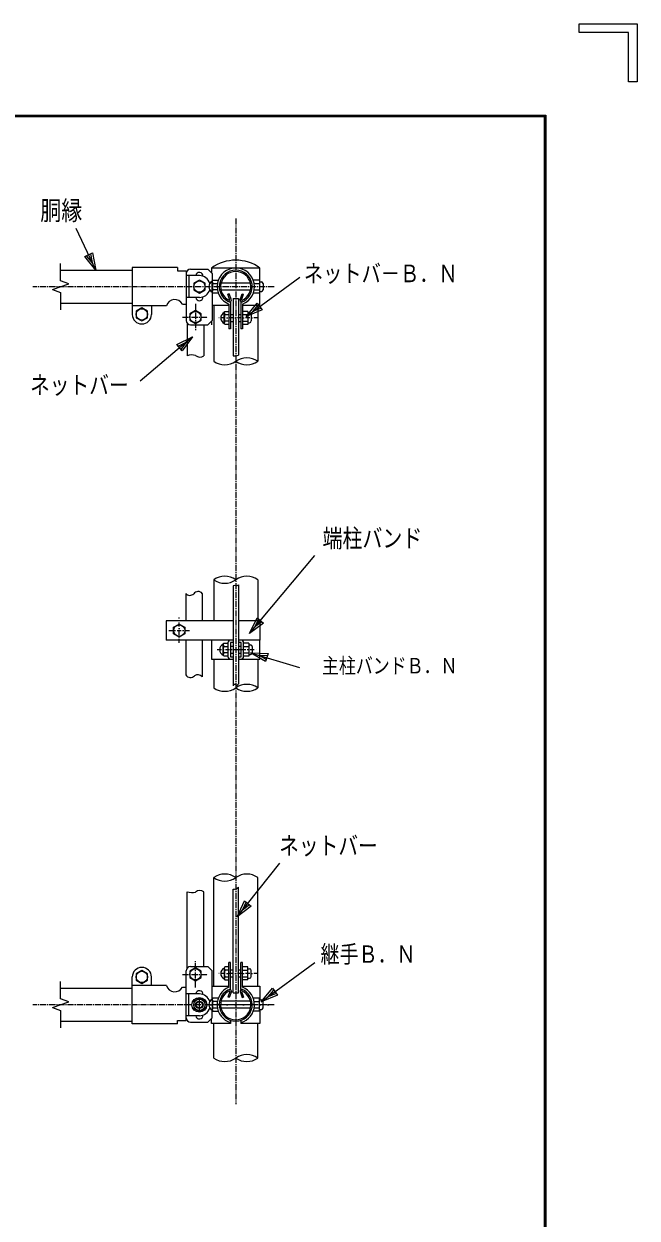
# Model space of a CAD drawing. Units: millimetres, scale not verified. Extents: x -4425 to 4425, y -3150 to 3150.
# Drawn here: x 2912 to 4425, y 202 to 3150 of the extents above; entities that cross this region are included whole.
import ezdxf
from ezdxf.enums import TextEntityAlignment as Align

# ---------------------------------------------------------------- set-up
doc = ezdxf.new("R2010")
doc.units = ezdxf.units.MM
doc.header["$LTSCALE"] = 20
for name, pattern in [('USER1', [1.01, 0.5, -0.25, 0.01, -0.25]), ('USER2', [1.125, 0.75, -0.125, 0.125, -0.125]), ('USER4', [2, 1.25, -0.25, 0.25, -0.25]), ('USER5', [0.375, 0.25, -0.125])]:
    doc.linetypes.add(name, pattern=pattern)
for name, color, linetype, lineweight in [('0-1_1', 7, 'Continuous', 25), ('0-2_0', 7, 'Continuous', 25), ('0-3_CENTLN-L', 2, 'USER2', 25), ('0-7_WAKU', 7, 'Continuous', 25)]:
    doc.layers.add(name, color=color, linetype=linetype, lineweight=lineweight)
doc.styles.add('ＭＳ ゴシック', font='')
doc.styles.get('ＭＳ ゴシック').set_extended_font_data('MS Gothic')

# ---------------------------------------------------------------- blocks, each defined once
blk = doc.blocks.new('C3')
at = {"layer": '0-1_1', "color": 4}
blk.add_line((157722.2, 110823.7), (154673.5, 109612.2), dxfattribs=at)
blk.add_lwpolyline([(156864, 110708.7), (157722.2, 110823.7), (157019.1, 110318.3)], close=True, dxfattribs=at)
blk.add_lwpolyline([(156902.8, 110611.1), (157331.9, 110668.6), (156980.3, 110415.9)], dxfattribs=at)
blk = doc.blocks.new('C1')
at = {"layer": '0-1_1', "color": 4}
blk.add_line((145241, 99399), (147344.1, 102056.1), dxfattribs=at)
blk.add_lwpolyline([(145927, 99927.3), (145241, 99399), (145597.6, 100188)], close=True, dxfattribs=at)
blk.add_lwpolyline([(145844.6, 99992.5), (145501.6, 99728.3), (145680, 100122.8)], dxfattribs=at)
blk = doc.blocks.new('C0')
at = {"layer": '0-1_1', "color": 4}
blk.add_line((137933.8, 113176.5), (136967.4, 115229), dxfattribs=at)
blk.add_lwpolyline([(137766, 114026), (137933.8, 113176.5), (137386, 113847)], close=True, dxfattribs=at)
blk.add_lwpolyline([(137671, 113981.2), (137754.9, 113556.5), (137481, 113891.8)], dxfattribs=at)
blk = doc.blocks.new('C2')
at = {"layer": '0-1_1', "color": 4}
blk.add_line((157676.5, 103912.6), (155929.2, 105743.2), dxfattribs=at)
blk.add_lwpolyline([(157248.4, 104665.2), (157676.5, 103912.6), (156944.6, 104375.3)], close=True, dxfattribs=at)
blk.add_lwpolyline([(157172.5, 104592.7), (157386.5, 104216.4), (157020.6, 104447.8)], dxfattribs=at)
blk = doc.blocks.new('C4')
at = {"layer": '0-1_1', "color": 4}
blk.add_line((114914.8, 103992.9), (118152.7, 107849.7), dxfattribs=at)
blk.add_lwpolyline([(115615.7, 104501.3), (114914.8, 103992.9), (115294.1, 104771.3)], close=True, dxfattribs=at)
blk.add_lwpolyline([(115535.3, 104568.8), (115184.8, 104314.6), (115374.5, 104703.8)], dxfattribs=at)
blk = doc.blocks.new('C15')
at = {"layer": '0-1_1', "color": 4}
blk.add_line((9928.44, 6638.88), (10068.65, 6816.03), dxfattribs=at)
blk.add_lwpolyline([(9974.17, 6674.11), (9928.44, 6638.88), (9952.22, 6691.48)], close=True, dxfattribs=at)
blk.add_lwpolyline([(9968.68, 6678.45), (9945.82, 6660.84), (9957.71, 6687.14)], dxfattribs=at)

msp = doc.modelspace()

# ---------------------------------------------------------------- linework, layer by layer
at = {"layer": '0-1_1', "color": 4}
for p, q in [((3002.62, 2515.9), (3002.62, 2558.75)), ((2982.48, 2493.91), (3022.75, 2508.57)), ((3022.75, 2508.57), (3002.62, 2515.9)), ((3002.62, 743.24), (3002.62, 786.1)), ((3022.75, 735.92), (3002.62, 743.25)), ((2982.48, 721.26), (3022.75, 735.92))]:
    msp.add_line(p, q, dxfattribs=at)
at = {"layer": '0-1_1'}
for p, q in [((3002.62, 2541.95), (3179.48, 2541.95)), ((3375.03, 2547.31), (3375.03, 2535.63)), ((3345.03, 2517.64), (3331.1, 2509.6)), ((3331.1, 2509.6), (3331.1, 2493.51)), ((3358.96, 2509.6), (3345.03, 2517.64)), ((3358.96, 2493.51), (3358.96, 2509.6)), ((3376.95, 2514.46), (3378.6, 2517.31)), ((3376.95, 2488.02), (3376.95, 2514.46)), ((3378.24, 2509.28), (3389.45, 2509.28)), ((3378.6, 2517.31), (3391.63, 2517.31)), ((3471.1, 2509.81), (3398.52, 2509.81)), ((3493.74, 2517.31), (3477.99, 2517.31)), ((3480.18, 2509.27), (3493.57, 2509.27)), ((3493.74, 2517.31), (3493.74, 2485.17)), ((3493.74, 2513.03), (3498.03, 2513.03)), ((3502.31, 2508.74), (3502.31, 2493.74)), ((3331.1, 2493.51), (3345.03, 2485.47)), ((3345.03, 2485.47), (3358.96, 2493.51)), ((3389.45, 2493.2), (3378.24, 2493.2)), ((3471.1, 2492.67), (3398.52, 2492.67)), ((3418.69, 2483.57), (3415.46, 2482.4)), ((3420.6, 2468.28), (3415.46, 2482.4)), ((3423.99, 2468.99), (3418.69, 2483.57)), ((3445.63, 2468.99), (3450.93, 2483.57)), ((3449.02, 2468.28), (3454.16, 2482.4)), ((3450.93, 2483.57), (3454.16, 2482.4)), ((3493.74, 2485.17), (3477.99, 2485.17)), ((3480.18, 2493.21), (3493.57, 2493.21)), ((3493.74, 2489.45), (3498.03, 2489.45)), ((3002.62, 2460.53), (3179.48, 2460.53)), ((3203.13, 2448.84), (3189.2, 2440.8)), ((3217.06, 2440.8), (3203.13, 2448.84)), ((3376.85, 2455.17), (3418.1, 2455.17)), ((3380.38, 2455.17), (3380.38, 2316.95)), ((3418.1, 2458.31), (3418.1, 2397.31)), ((3421.95, 2462.61), (3421.95, 2397.31)), ((3428.38, 2471.75), (3428.38, 2330.15)), ((3428.38, 2471.75), (3441.24, 2471.75)), ((3441.24, 2471.75), (3441.24, 2332.03)), ((3447.67, 2462.61), (3447.67, 2397.31)), ((3451.52, 2458.31), (3451.52, 2397.31)), ((3489.24, 2455.17), (3489.24, 2316.95)), ((3189.2, 2440.8), (3189.2, 2424.71)), ((3189.2, 2424.71), (3203.13, 2416.67)), ((3203.13, 2416.67), (3217.06, 2424.71)), ((3217.06, 2424.71), (3217.06, 2440.8)), ((3335.36, 2442.39), (3321.43, 2434.35)), ((3321.43, 2434.35), (3321.43, 2418.26)), ((3321.43, 2418.26), (3335.36, 2410.22)), ((3349.29, 2434.35), (3335.36, 2442.39)), ((3335.36, 2410.22), (3349.29, 2418.26)), ((3349.29, 2418.26), (3349.29, 2434.35)), ((3406.31, 2437.32), (3407.96, 2440.17)), ((3406.31, 2410.87), (3406.31, 2437.32)), ((3407.6, 2432.13), (3418.1, 2432.13)), ((3407.96, 2440.17), (3418.1, 2440.17)), ((3421.95, 2432.67), (3428.38, 2432.67)), ((3441.24, 2432.67), (3447.67, 2432.67)), ((3464.38, 2440.17), (3451.52, 2440.17)), ((3451.52, 2432.13), (3464.22, 2432.13)), ((3464.38, 2440.17), (3464.38, 2408.03)), ((3464.38, 2435.88), (3468.67, 2435.88)), ((3472.95, 2431.6), (3472.95, 2416.6)), ((3315, 2410.64), (3315, 2330.65)), ((3355.72, 2406.95), (3355.72, 2330.65)), ((3375.03, 2415.88), (3375.03, 2406.95)), ((3418.1, 2416.06), (3407.6, 2416.06)), ((3421.95, 2397.31), (3418.1, 2397.31)), ((3421.95, 2415.53), (3428.38, 2415.53)), ((3441.24, 2415.53), (3447.67, 2415.53)), ((3451.52, 2397.31), (3447.67, 2397.31)), ((3451.52, 2416.07), (3464.22, 2416.07)), ((3464.38, 2408.03), (3451.52, 2408.03)), ((3464.38, 2412.31), (3468.67, 2412.31)), ((3380.38, 1777.63), (3380.38, 1675.85)), ((3489.24, 1777.63), (3489.24, 1675.85)), ((3311.6, 1743.85), (3311.6, 1675.85)), ((3352.31, 1743.85), (3352.31, 1675.85)), ((3428.38, 1762.27), (3428.38, 1516.14)), ((3441.24, 1765.06), (3441.24, 1520.31)), ((3263.38, 1675.85), (3263.38, 1628.7)), ((3428.38, 1675.85), (3263.38, 1675.85)), ((3494.6, 1675.85), (3441.24, 1675.85)), ((3494.6, 1675.85), (3494.6, 1628.7)), ((3428.38, 1628.7), (3263.38, 1628.7)), ((3311.6, 1628.7), (3311.6, 1542.62)), ((3352.31, 1628.7), (3352.31, 1538.21)), ((3375.02, 1628.7), (3375.02, 1581.56)), ((3415.52, 1628.7), (3375.02, 1628.7)), ((3428.38, 1628.7), (3415.53, 1628.7)), ((3415.53, 1622.28), (3415.53, 1587.99)), ((3454.1, 1628.7), (3441.24, 1628.7)), ((3494.6, 1628.7), (3441.24, 1628.7)), ((3454.1, 1587.99), (3454.1, 1622.28)), ((3403.74, 1618.36), (3405.38, 1621.2)), ((3403.74, 1591.91), (3403.74, 1618.36)), ((3405.03, 1613.17), (3415.52, 1613.17)), ((3415.52, 1597.1), (3405.03, 1597.1)), ((3405.38, 1621.2), (3415.52, 1621.2)), ((3421.52, 1613.7), (3428.38, 1613.7)), ((3421.52, 1596.56), (3428.38, 1596.56)), ((3441.24, 1613.7), (3448.1, 1613.7)), ((3441.24, 1596.56), (3448.1, 1596.56)), ((3466.95, 1621.2), (3454.1, 1621.2)), ((3454.1, 1613.16), (3466.79, 1613.16)), ((3454.1, 1597.1), (3466.79, 1597.1)), ((3466.95, 1621.2), (3466.95, 1589.06)), ((3466.95, 1616.92), (3471.24, 1616.92)), ((3466.95, 1593.35), (3471.24, 1593.35)), ((3475.52, 1612.63), (3475.52, 1597.63)), ((3375.02, 1581.56), (3415.52, 1581.56)), ((3380.38, 1581.56), (3380.38, 1510.85)), ((3415.53, 1581.56), (3428.38, 1581.56)), ((3421.52, 1587.56), (3428.38, 1587.56)), ((3441.24, 1581.56), (3454.1, 1581.56)), ((3466.95, 1589.06), (3454.1, 1589.06)), ((3489.24, 1581.56), (3489.24, 1510.85)), ((3380.38, 774.66), (3380.38, 1042.52)), ((3489.24, 774.66), (3489.24, 1042.52)), ((3315, 819.19), (3315, 1007.38)), ((3355.71, 822.87), (3355.71, 1007.38)), ((3428.38, 758.08), (3428.38, 1014.16)), ((3441.24, 758.08), (3441.24, 1018.55)), ((3418.1, 771.52), (3418.1, 832.52)), ((3421.95, 832.51), (3418.1, 832.51)), ((3421.95, 767.22), (3421.95, 832.52)), ((3447.67, 767.22), (3447.67, 832.52)), ((3451.53, 832.51), (3447.67, 832.51)), ((3451.52, 771.52), (3451.52, 832.52)), ((3203.13, 813.16), (3189.2, 805.11)), ((3189.2, 805.11), (3189.2, 789.03)), ((3217.06, 805.11), (3203.13, 813.16)), ((3217.06, 789.03), (3217.06, 805.11)), ((3335.36, 819.61), (3321.43, 811.56)), ((3321.43, 811.56), (3321.43, 795.48)), ((3349.29, 811.56), (3335.36, 819.61)), ((3349.29, 795.48), (3349.29, 811.56)), ((3406.31, 818.95), (3406.31, 792.51)), ((3418.1, 813.76), (3407.6, 813.76)), ((3407.6, 797.69), (3418.1, 797.69)), ((3421.95, 814.3), (3428.38, 814.3)), ((3421.95, 797.16), (3428.38, 797.16)), ((3441.24, 814.3), (3447.67, 814.3)), ((3441.24, 797.16), (3447.67, 797.16)), ((3464.38, 821.8), (3451.52, 821.8)), ((3451.52, 813.76), (3464.22, 813.76)), ((3451.52, 797.7), (3464.22, 797.7)), ((3464.38, 789.66), (3464.38, 821.8)), ((3464.38, 817.52), (3468.67, 817.52)), ((3472.95, 798.23), (3472.95, 813.23)), ((3002.62, 769.3), (3179.48, 769.3)), ((3189.2, 789.03), (3203.13, 780.99)), ((3203.13, 780.99), (3217.06, 789.03)), ((3321.43, 795.48), (3335.36, 787.44)), ((3335.36, 787.44), (3349.29, 795.48)), ((3376.85, 774.66), (3418.1, 774.66)), ((3406.31, 792.51), (3407.95, 789.66)), ((3407.95, 789.66), (3418.1, 789.66)), ((3464.38, 789.66), (3451.52, 789.66)), ((3464.38, 793.94), (3468.67, 793.94)), ((3376.95, 741.81), (3376.95, 715.36)), ((3471.1, 737.16), (3398.52, 737.16)), ((3420.6, 761.55), (3415.46, 747.43)), ((3418.69, 746.26), (3415.46, 747.43)), ((3423.99, 760.84), (3418.69, 746.26)), ((3428.38, 758.08), (3441.24, 758.08)), ((3445.63, 760.84), (3450.94, 746.26)), ((3449.02, 761.55), (3454.16, 747.43)), ((3450.94, 746.26), (3454.16, 747.43)), ((3493.74, 744.66), (3477.99, 744.66)), ((3493.74, 712.51), (3493.74, 744.66)), ((3493.74, 740.37), (3498.02, 740.37)), ((3376.95, 715.36), (3378.6, 712.52)), ((3389.44, 736.62), (3378.24, 736.62)), ((3378.24, 720.55), (3389.44, 720.55)), ((3378.6, 712.52), (3391.63, 712.52)), ((3471.1, 720.02), (3398.52, 720.02)), ((3493.74, 712.51), (3477.99, 712.51)), ((3480.18, 736.62), (3493.57, 736.62)), ((3480.18, 720.56), (3493.57, 720.56)), ((3493.74, 716.8), (3498.02, 716.8)), ((3494.6, 716.8), (3494.6, 682.52)), ((3502.31, 721.09), (3502.31, 736.09)), ((3002.62, 687.87), (3179.48, 687.87)), ((3375.02, 682.52), (3375.02, 694.2)), ((3421.95, 682.52), (3375.02, 682.52)), ((3380.38, 596.8), (3380.38, 682.51)), ((3421.95, 689.96), (3421.95, 682.52)), ((3447.67, 689.96), (3447.67, 682.52)), ((3494.6, 682.52), (3447.67, 682.52)), ((3489.24, 596.8), (3489.24, 682.51))]:
    msp.add_line(p, q, dxfattribs=at)
at = {"layer": '0-1_1', "color": 2, "linetype": 'USER2'}
for p, q in [((3529.88, 2501.24), (2933.98, 2501.24)), ((3529.88, 728.59), (2933.98, 728.59))]:
    msp.add_line(p, q, dxfattribs=at)
at = {"layer": '0-1_1', "color": 4, "linetype": 'USER1'}
for p, q in [((3489.33, 2424.1), (3388.33, 2424.1)), ((3295.52, 1621.78), (3295.52, 1684.37)), ((3269.9, 1652.28), (3323.44, 1652.28)), ((3389.27, 1605.13), (3486.45, 1605.13)), ((3489.33, 805.73), (3388.33, 805.73)), ((3529.88, 728.59), (3341.97, 728.59))]:
    msp.add_line(p, q, dxfattribs=at)
at = {"layer": '0-1_1'}
for points in [[(3494.6, 2513.03), (3494.6, 2547.31), (3375.03, 2547.31), (3375.03, 2535.63)], [(3391.63, 2485.17), (3378.6, 2485.17), (3376.95, 2488.02)], [(3451.52, 2455.17), (3494.6, 2455.17), (3494.6, 2489.45)], [(3418.1, 2408.03), (3407.96, 2408.03), (3406.31, 2410.87)], [(3428.38, 1622.7), (3421.52, 1622.7), (3421.52, 1587.56)], [(3441.24, 1587.56), (3448.1, 1587.56), (3448.1, 1622.7), (3441.24, 1622.7)], [(3454.1, 1581.56), (3494.6, 1581.56), (3494.6, 1628.7), (3454.1, 1628.7)], [(3415.52, 1589.06), (3405.38, 1589.06), (3403.74, 1591.91)], [(3418.1, 821.8), (3407.95, 821.8), (3406.31, 818.95)], [(3451.52, 774.66), (3494.6, 774.66), (3494.6, 740.37)], [(3391.63, 744.66), (3378.6, 744.66), (3376.95, 741.81)]]:
    msp.add_lwpolyline(points, dxfattribs=at)
at = {"layer": '0-1_1', "color": 4}
for points in [[(2982.48, 2493.91), (3002.62, 2486.58), (3002.62, 2443.72)], [(2982.48, 721.26), (3002.62, 713.93), (3002.62, 671.07)]]:
    msp.add_lwpolyline(points, dxfattribs=at)
at = {"layer": '0-1_1'}
msp.add_lwpolyline([(3295.52, 1636.19), (3281.6, 1644.23), (3281.6, 1660.32), (3295.52, 1668.36), (3309.45, 1660.32), (3309.45, 1644.23)], close=True, dxfattribs=at)
for centre in [(3345.03, 2501.55), (3203.13, 2432.75), (3335.36, 2426.3), (3295.52, 1652.28), (3203.13, 797.07), (3335.36, 803.52)]:
    msp.add_circle(centre, 13.93, dxfattribs=at)
for centre, radius, start, end in [((3434.81, 2464.29), 102.31, 54.24183, 125.75825), ((3434.81, 2501.24), 46.07, 291.2717, 248.72839), ((3434.81, 2501.24), 40.71, 288.40869, 251.59216), ((3434.81, 2501.24), 37.29, 294.33505, 245.82556), ((3383.14, 2501.24), 14.76, 114.79445, 245.20555), ((3402.42, 2518.03), 25.71, 187.97958, 199.90953), ((3402.67, 2501.24), 25.71, 161.79012, 198.20988), ((3498.03, 2508.74), 4.29, 0, 90), ((3402.42, 2484.45), 25.71, 160.09047, 172.02042), ((3498.03, 2493.74), 4.29, 270, 0), ((3419.81, 2468.09), 4.29, 245.55103, 10.6546), ((3449.81, 2468.07), 4.29, 169.34531, 287.95502), ((3412.5, 2424.1), 14.76, 114.79445, 245.20555), ((3431.78, 2440.89), 25.71, 187.97958, 199.90953), ((3432.02, 2424.1), 25.71, 161.79012, 198.20988), ((3468.67, 2431.6), 4.29, 0, 90), ((3431.78, 2407.31), 25.71, 160.09047, 172.02042), ((3468.67, 2416.6), 4.29, 270, 0), ((3421.95, 1622.28), 6.43, 90, 179.99992), ((3447.67, 1622.28), 6.43, 0, 90), ((3409.93, 1605.13), 14.76, 114.79445, 245.20555), ((3429.2, 1621.93), 25.71, 187.97958, 199.90953), ((3429.2, 1588.34), 25.71, 160.09047, 172.02042), ((3429.45, 1605.13), 25.71, 161.79012, 198.20988), ((3471.24, 1612.63), 4.29, 0, 90), ((3471.24, 1597.63), 4.29, 270, 0), ((3421.95, 1587.99), 6.43, 179.99992, 270), ((3447.67, 1587.99), 6.43, 270, 0), ((3412.5, 805.73), 14.76, 114.79445, 245.20555), ((3431.77, 822.52), 25.71, 187.97958, 199.90953), ((3431.77, 788.94), 25.71, 160.09047, 172.02042), ((3432.02, 805.73), 25.71, 161.79012, 198.20988), ((3468.67, 813.23), 4.29, 0, 90), ((3468.67, 798.23), 4.29, 270, 0), ((3434.81, 728.59), 46.07, 111.27162, 253.79686), ((3434.81, 728.59), 40.71, 108.40842, 71.59131), ((3434.81, 728.59), 46.07, 286.20532, 68.7283), ((3383.14, 728.59), 14.76, 114.79445, 245.20555), ((3402.42, 745.38), 25.71, 187.97958, 199.90953), ((3434.81, 728.59), 37.29, 114.17442, 65.66495), ((3419.81, 761.74), 4.29, 349.3454, 114.44897), ((3449.81, 761.76), 4.29, 72.04499, 190.65469), ((3498.02, 736.09), 4.29, 0, 90), ((3402.42, 711.79), 25.71, 160.09047, 172.02042), ((3402.67, 728.59), 25.71, 161.79012, 198.20988), ((3498.02, 721.09), 4.29, 270, 0)]:
    msp.add_arc(centre, radius, start, end, dxfattribs=at)
at = {"layer": '0-1_1', "color": 4}
for centre, radius, start, end in [((3327.24, 2295.11), 37.58, 76.84252, 108.99897), ((3346.35, 2342.44), 15.05, 225.44725, 308.45767), ((3428, 2377.64), 47.48, 270.46069, 286.18905), ((3407.6, 2355.87), 47.49, 235.03528, 304.96435), ((3462.02, 2278.04), 47.49, 55.03519, 124.96428), ((3462.02, 2355.87), 47.49, 235.03604, 304.96481), ((3407.6, 1738.72), 47.49, 55.03519, 124.96473), ((3407.6, 1816.55), 47.49, 235.03528, 304.96405), ((3462.02, 1738.72), 47.49, 55.03519, 124.96396), ((3321.53, 1751.59), 12.6, 217.93228, 318.82498), ((3341.9, 1734.61), 13.92, 41.5768, 141.3814), ((3432.31, 1753.41), 9.69, 72.50359, 113.87069), ((3435.56, 1770.53), 7.89, 267.52176, 316.03711), ((3322.95, 1549.81), 13.44, 212.35681, 317.28018), ((3341.19, 1528.66), 14.66, 40.66016, 124.80574), ((3407.6, 1549.76), 47.49, 235.03528, 304.96435), ((3432.48, 1514.46), 4.43, 58.06492, 157.77608), ((3462.02, 1471.93), 47.49, 55.03519, 124.96428), ((3462.02, 1549.76), 47.49, 235.03604, 304.96481), ((3437.11, 1522.08), 4.49, 239.35608, 336.83289), ((3407.6, 1003.6), 47.49, 55.03519, 124.96473), ((3407.6, 1081.43), 47.49, 235.03528, 304.96405), ((3462.02, 1003.6), 47.49, 55.03519, 124.96396), ((3327.24, 1042.91), 37.58, 251.00103, 283.15748), ((3346.35, 995.59), 15.05, 51.54233, 134.55275), ((3431.31, 1026.62), 12.79, 256.76773, 320.89233), ((3407.6, 635.72), 47.49, 235.03528, 304.96435), ((3462.02, 557.88), 47.49, 55.03519, 124.96428), ((3462.02, 635.72), 47.49, 235.03604, 304.96481)]:
    msp.add_arc(centre, radius, start, end, dxfattribs=at)
at = {"layer": '0-2_0'}
for p, q in [((3290.85, 2548.85), (3179.48, 2548.85)), ((3290.85, 2548.85), (3290.85, 2540.48)), ((3290.85, 2540.48), (3312.35, 2540.48)), ((3312.35, 2540.48), (3312.35, 2457.95)), ((3345.03, 2528.43), (3312.35, 2528.43)), ((3318.8, 2528.43), (3318.8, 2474.68)), ((3263.89, 2454.25), (3179.48, 2454.25)), ((3226.78, 2454.25), (3226.78, 2432.75)), ((3303.36, 2457.95), (3312.35, 2457.95)), ((3345.03, 2474.68), (3312.35, 2474.68)), ((3179.48, 775.57), (3179.48, 797.07)), ((3226.78, 775.57), (3226.78, 797.07)), ((3179.48, 680.97), (3179.48, 775.57)), ((3263.89, 775.57), (3179.48, 775.57)), ((3303.36, 771.88), (3312.35, 771.88)), ((3312.35, 689.35), (3312.35, 771.88)), ((3345.03, 755.15), (3312.35, 755.15)), ((3318.8, 701.4), (3318.8, 755.15)), ((3290.85, 680.97), (3179.48, 680.97)), ((3345.03, 701.4), (3312.35, 701.4))]:
    msp.add_line(p, q, dxfattribs=at)
at = {"layer": '0-2_0', "color": 2}
for p, q in [((3323.1, 2544.55), (3366.1, 2544.55)), ((3366.1, 2544.55), (3376.85, 2533.8)), ((3312.35, 2533.8), (3312.35, 2417.7)), ((3376.85, 2533.8), (3376.85, 2514.59)), ((3376.85, 2487.89), (3376.85, 2417.7)), ((3366.1, 2406.95), (3376.85, 2417.7)), ((3323.1, 2406.95), (3366.1, 2406.95)), ((3312.35, 696.02), (3312.35, 812.12)), ((3323.1, 822.87), (3366.1, 822.87)), ((3366.1, 822.87), (3376.85, 812.12)), ((3376.85, 741.94), (3376.85, 812.12)), ((3376.85, 696.02), (3376.85, 715.23)), ((3323.1, 685.27), (3366.1, 685.27)), ((3366.1, 685.27), (3376.85, 696.02))]:
    msp.add_line(p, q, dxfattribs=at)
at = {"layer": '0-2_0', "linetype": 'USER5'}
for p, q in [((3375.03, 2543.9), (3375.03, 2535.63)), ((3375.03, 2415.88), (3375.03, 2406.95))]:
    msp.add_line(p, q, dxfattribs=at)
at = {"layer": '0-2_0', "color": 2, "linetype": 'USER4'}
msp.add_line((3345.03, 716.99), (3345.03, 739.56), dxfattribs=at)
at = {"layer": '0-2_0'}
for points in [[(3179.48, 2548.85), (3179.48, 2454.25), (3179.48, 2432.75)], [(3290.85, 680.97), (3290.85, 689.35), (3312.35, 689.35)]]:
    msp.add_lwpolyline(points, dxfattribs=at)
msp.add_lwpolyline([(3345.03, 712.15), (3359, 720.21), (3359, 736.34), (3345.03, 744.4), (3331.07, 736.34), (3331.07, 720.21)], close=True, dxfattribs=at)
for radius in [18.27, 13.96, 9.14, 9.14, 9.14, 9.14, 7.72]:
    msp.add_circle((3345.03, 728.27), radius, dxfattribs=at)
at = {"layer": '0-2_0', "color": 2}
for centre, radius, start, end in [((3323.1, 2533.8), 10.75, 90, 180), ((3345.03, 2527.35), 9.14, 356.73321, 173.24367), ((3345.03, 2475.75), 9.14, 186.75633, 3.26679), ((3323.1, 2417.7), 10.75, 180, 270), ((3323.1, 812.12), 10.75, 90, 180), ((3323.1, 696.02), 10.75, 180, 270)]:
    msp.add_arc(centre, radius, start, end, dxfattribs=at)
at = {"layer": '0-2_0'}
for centre, radius, start, end in [((3345.03, 2501.55), 26.88, 16.72742, 90), ((3345.03, 2501.55), 26.88, 270, 342.32724), ((3284.4, 2447.8), 21.5, 28.15683, 162.5424), ((3203.13, 2432.75), 23.65, 180, 0), ((3203.13, 797.07), 23.65, 0, 180), ((3284.4, 782.02), 21.5, 197.4576, 331.84317), ((3345.03, 754.07), 9.14, 356.73321, 173.24367), ((3345.03, 728.27), 26.88, 17.67208, 90), ((3345.03, 728.27), 26.88, 270, 343.27188), ((3345.03, 702.47), 9.14, 186.75633, 3.26679)]:
    msp.add_arc(centre, radius, start, end, dxfattribs=at)
at = {"layer": '0-3_CENTLN-L'}
for p, q in [((3434.81, 2669.65), (3434.81, 483.18)), ((3335.36, 2458.86), (3335.36, 2391.6)), ((3303.39, 2426.3), (3366.01, 2426.3)), ((3335.36, 770.96), (3335.36, 838.22)), ((3303.38, 803.52), (3366.01, 803.52))]:
    msp.add_line(p, q, dxfattribs=at)
at = {"layer": '0-7_WAKU'}
for p, q in [((4281.64, 3150), (4424.89, 3150)), ((4403.41, 3006.75), (4403.41, 3128.51)), ((-4048.11, 2923), (4197.89, 2923))]:
    msp.add_line(p, q, dxfattribs=at)
for points in [[(4403.41, 3128.51), (4281.64, 3128.51), (4281.64, 3150)], [(4424.89, 3150), (4424.89, 3006.75), (4403.41, 3006.75)], [(4197.89, 2923), (4197.89, -2923), (-4048.11, -2923)], [(4195.89, 2921), (4195.89, -2921), (-4046.11, -2921)], [(-4046.11, -2921), (-4046.11, 2921), (4195.89, 2921)]]:
    msp.add_lwpolyline(points, dxfattribs=at)
msp.add_lwpolyline([(-4050.11, 2925), (4199.89, 2925), (4199.89, -2925), (-4050.11, -2925)], close=True, dxfattribs=at)

# ---------------------------------------------------------------- block references
at = {"layer": '0-2_0'}
for name, p, xscale, yscale in [('C0', (-3807.15, -3116.87), 0.05, 0.05), ('C4', (-2277.35, -3554.68), 0.05, 0.05), ('C15', (-4007.9, -4033.67), 0.75, 0.75)]:
    msp.add_blockref(name, p, dxfattribs=dict(at, xscale=xscale, yscale=yscale))
at = {"layer": '0-2_0', "xscale": 0.05, "yscale": 0.05}
for name, p, rotation in [('C3', (9703.06, 9770.59), 194.53655), ('C1', (11428.18, 5816.65), 168.61777), ('C2', (7769.55, 10004.41), 209.5339), ('C3', (9740.63, 8078.92), 194.53655)]:
    msp.add_blockref(name, p, dxfattribs=dict(at, rotation=rotation))

# ---------------------------------------------------------------- texts
at = {"layer": '0-1_1', "color": 4, "style": 'ＭＳ ゴシック', "width": 0.8}
for s, height, p in [('胴縁', 47.36, (2952.69, 2651.4)), ('ネットバ－Ｂ．Ｎ', 43.48, (3602.87, 2499.07)), ('ネットバー', 44.57, (2927.25, 2222.69)), ('端柱バンド', 45.1, (3648.88, 1844.02)), ('主柱バンドＢ．Ｎ', 38.29, (3647.49, 1534.84)), ('ネットバー', 44.57, (3541.89, 1085.5)), ('継手Ｂ．Ｎ', 42.94, (3644.05, 819.05))]:
    msp.add_text(s, height=height, dxfattribs=at).set_placement(p, align=Align.BOTTOM_LEFT)

doc.saveas('drawing.dxf')
